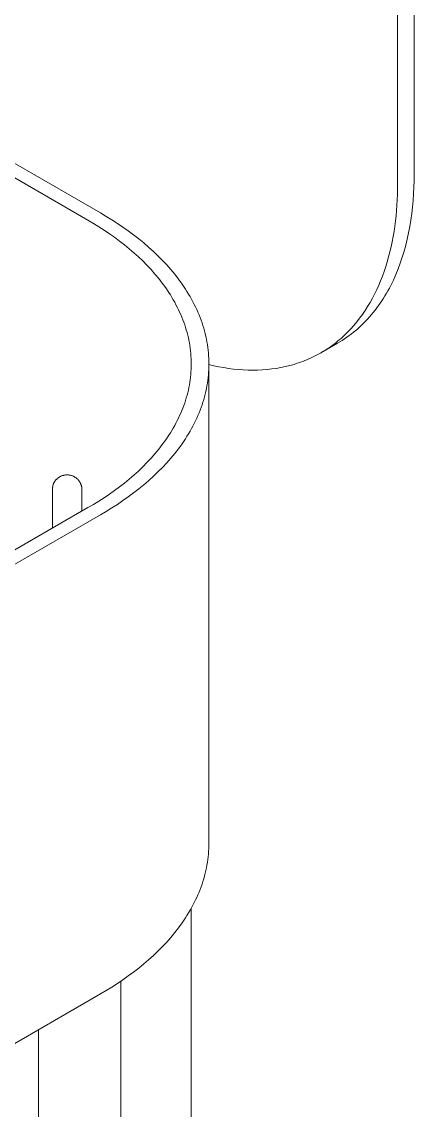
# Model space of a CAD drawing. Header units: millimetres. Extents: x 8434 to 10928, y 788 to 2545.
# Drawn here: x 10871.3 to 10928, y 2047.3 to 2204.8 of the extents above; entities that cross this region are included whole.
import ezdxf

# ---------------------------------------------------------------- set-up
doc = ezdxf.new("R2010")
doc.units = ezdxf.units.MM
doc.layers.add('ZANO_R', color=7, linetype='Continuous', lineweight=0)

msp = doc.modelspace()

# ---------------------------------------------------------------- linework, layer by layer
at = {"layer": 'ZANO_R'}
for p, q in [((10928.02, 2376.98), (10928.03, 2182.81)), ((10925.62, 2375.6), (10925.63, 2181.42)), ((10880.88, 2176.13), (10864.67, 2185.49)), ((10866.47, 2186.53), (10882.69, 2177.17)), ((10928.03, 2182.81), (10928.02, 2181.84)), ((10925.63, 2181.42), (10925.6, 2179.86)), ((10927.99, 2180.88), (10927.94, 2179.93)), ((10928.02, 2181.84), (10927.99, 2180.88)), ((10925.6, 2179.86), (10925.53, 2178.31)), ((10927.88, 2178.97), (10927.79, 2178.02)), ((10927.94, 2179.93), (10927.88, 2178.97)), ((10925.47, 2177.54), (10925.4, 2176.77)), ((10925.53, 2178.31), (10925.47, 2177.54)), ((10927.79, 2178.02), (10927.68, 2177.08)), ((10880.88, 2176.13), (10881.68, 2175.66)), ((10883.52, 2176.68), (10882.69, 2177.17)), ((10884.34, 2176.17), (10883.52, 2176.68)), ((10885.14, 2175.65), (10884.34, 2176.17)), ((10925.32, 2176.01), (10925.22, 2175.25)), ((10925.4, 2176.77), (10925.32, 2176.01)), ((10927.55, 2176.15), (10927.4, 2175.22)), ((10927.68, 2177.08), (10927.55, 2176.15)), ((10881.68, 2175.66), (10882.46, 2175.18)), ((10882.46, 2175.18), (10883.22, 2174.68)), ((10883.22, 2174.68), (10883.98, 2174.17)), ((10885.93, 2175.12), (10885.14, 2175.65)), ((10886.71, 2174.57), (10885.93, 2175.12)), ((10887.47, 2174), (10886.71, 2174.57)), ((10925.11, 2174.49), (10924.98, 2173.75)), ((10925.22, 2175.25), (10925.11, 2174.49)), ((10927.22, 2174.31), (10927.03, 2173.4)), ((10927.4, 2175.22), (10927.22, 2174.31)), ((10883.98, 2174.17), (10884.72, 2173.65)), ((10884.72, 2173.65), (10885.44, 2173.11)), ((10885.44, 2173.11), (10886.15, 2172.56)), ((10888.21, 2173.42), (10887.47, 2174)), ((10888.94, 2172.83), (10888.21, 2173.42)), ((10889.65, 2172.22), (10888.94, 2172.83)), ((10924.84, 2173.01), (10924.68, 2172.27)), ((10924.98, 2173.75), (10924.84, 2173.01)), ((10927.03, 2173.4), (10926.81, 2172.51)), ((10886.15, 2172.56), (10886.84, 2171.99)), ((10886.84, 2171.99), (10887.51, 2171.41)), ((10887.51, 2171.41), (10888.17, 2170.82)), ((10890.33, 2171.6), (10889.65, 2172.22)), ((10891, 2170.96), (10890.33, 2171.6)), ((10924.51, 2171.54), (10924.33, 2170.83)), ((10924.68, 2172.27), (10924.51, 2171.54)), ((10926.57, 2171.63), (10926.3, 2170.76)), ((10926.81, 2172.51), (10926.57, 2171.63)), ((10888.17, 2170.82), (10888.8, 2170.22)), ((10888.8, 2170.22), (10889.41, 2169.6)), ((10889.41, 2169.6), (10890, 2168.97)), ((10891.64, 2170.31), (10891, 2170.96)), ((10892.26, 2169.65), (10891.64, 2170.31)), ((10892.85, 2168.98), (10892.26, 2169.65)), ((10924.13, 2170.12), (10923.91, 2169.42)), ((10924.33, 2170.83), (10924.13, 2170.12)), ((10926.02, 2169.91), (10925.71, 2169.08)), ((10926.3, 2170.76), (10926.02, 2169.91)), ((10890, 2168.97), (10890.56, 2168.33)), ((10890.56, 2168.33), (10891.1, 2167.67)), ((10893.42, 2168.29), (10892.85, 2168.98)), ((10893.96, 2167.59), (10893.42, 2168.29)), ((10923.44, 2168.04), (10923.18, 2167.37)), ((10923.68, 2168.72), (10923.44, 2168.04)), ((10923.91, 2169.42), (10923.68, 2168.72)), ((10925.37, 2168.26), (10925.02, 2167.46)), ((10925.71, 2169.08), (10925.37, 2168.26)), ((10891.1, 2167.67), (10891.62, 2167.01)), ((10891.62, 2167.01), (10892.11, 2166.33)), ((10892.11, 2166.33), (10892.57, 2165.65)), ((10894.47, 2166.88), (10893.96, 2167.59)), ((10894.96, 2166.16), (10894.47, 2166.88)), ((10922.9, 2166.72), (10922.61, 2166.07)), ((10923.18, 2167.37), (10922.9, 2166.72)), ((10924.44, 2166.3), (10924.23, 2165.92)), ((10924.63, 2166.68), (10924.44, 2166.3)), ((10925.02, 2167.46), (10924.63, 2166.68)), ((10892.57, 2165.65), (10892.79, 2165.3)), ((10892.79, 2165.3), (10893, 2164.95)), ((10893, 2164.95), (10893.21, 2164.6)), ((10895.19, 2165.8), (10894.96, 2166.16)), ((10895.41, 2165.43), (10895.19, 2165.8)), ((10895.63, 2165.06), (10895.41, 2165.43)), ((10895.84, 2164.69), (10895.63, 2165.06)), ((10921.98, 2164.82), (10921.65, 2164.21)), ((10922.3, 2165.44), (10921.98, 2164.82)), ((10922.61, 2166.07), (10922.3, 2165.44)), ((10923.58, 2164.82), (10923.35, 2164.47)), ((10923.8, 2165.18), (10923.58, 2164.82)), ((10924.02, 2165.55), (10923.8, 2165.18)), ((10924.23, 2165.92), (10924.02, 2165.55)), ((10893.21, 2164.6), (10893.41, 2164.25)), ((10893.41, 2164.25), (10893.6, 2163.89)), ((10893.6, 2163.89), (10893.79, 2163.53)), ((10893.79, 2163.53), (10893.96, 2163.17)), ((10893.96, 2163.17), (10894.13, 2162.81)), ((10896.04, 2164.32), (10895.84, 2164.69)), ((10896.23, 2163.94), (10896.04, 2164.32)), ((10896.42, 2163.57), (10896.23, 2163.94)), ((10896.6, 2163.19), (10896.42, 2163.57)), ((10896.76, 2162.81), (10896.6, 2163.19)), ((10921.29, 2163.62), (10920.92, 2163.04)), ((10921.65, 2164.21), (10921.29, 2163.62)), ((10922.63, 2163.44), (10922.38, 2163.11)), ((10922.88, 2163.77), (10922.63, 2163.44)), ((10923.12, 2164.12), (10922.88, 2163.77)), ((10923.35, 2164.47), (10923.12, 2164.12)), ((10894.13, 2162.81), (10894.29, 2162.45)), ((10894.29, 2162.45), (10894.45, 2162.09)), ((10894.45, 2162.09), (10894.59, 2161.72)), ((10894.59, 2161.72), (10894.73, 2161.35)), ((10896.93, 2162.42), (10896.76, 2162.81)), ((10897.08, 2162.04), (10896.93, 2162.42)), ((10897.22, 2161.65), (10897.08, 2162.04)), ((10897.36, 2161.26), (10897.22, 2161.65)), ((10920.14, 2161.94), (10919.73, 2161.41)), ((10920.54, 2162.48), (10920.14, 2161.94)), ((10920.92, 2163.04), (10920.54, 2162.48)), ((10921.32, 2161.85), (10921.04, 2161.55)), ((10921.59, 2162.15), (10921.32, 2161.85)), ((10921.86, 2162.46), (10921.59, 2162.15)), ((10922.12, 2162.78), (10921.86, 2162.46)), ((10922.38, 2163.11), (10922.12, 2162.78)), ((10894.73, 2161.35), (10894.86, 2160.98)), ((10894.86, 2160.98), (10894.98, 2160.61)), ((10894.98, 2160.61), (10895.09, 2160.24)), ((10895.09, 2160.24), (10895.2, 2159.86)), ((10897.49, 2160.87), (10897.36, 2161.26)), ((10897.61, 2160.48), (10897.49, 2160.87)), ((10897.72, 2160.09), (10897.61, 2160.48)), ((10897.82, 2159.7), (10897.72, 2160.09)), ((10918.86, 2160.4), (10918.41, 2159.92)), ((10919.3, 2160.89), (10918.86, 2160.4)), ((10919.57, 2160.16), (10919.26, 2159.9)), ((10919.73, 2161.41), (10919.3, 2160.89)), ((10919.87, 2160.42), (10919.57, 2160.16)), ((10920.17, 2160.69), (10919.87, 2160.42)), ((10920.47, 2160.97), (10920.17, 2160.69)), ((10920.76, 2161.26), (10920.47, 2160.97)), ((10921.04, 2161.55), (10920.76, 2161.26)), ((10895.2, 2159.86), (10895.3, 2159.49)), ((10895.3, 2159.49), (10895.39, 2159.11)), ((10895.39, 2159.11), (10895.47, 2158.74)), ((10895.47, 2158.74), (10895.54, 2158.36)), ((10897.91, 2159.3), (10897.82, 2159.7)), ((10898, 2158.91), (10897.91, 2159.3)), ((10898.07, 2158.51), (10898, 2158.91)), ((10898.14, 2158.12), (10898.07, 2158.51)), ((10916.95, 2158.59), (10916.7, 2158.39)), ((10917.2, 2158.8), (10916.95, 2158.59)), ((10917.29, 2158.52), (10916.95, 2158.31)), ((10917.45, 2159.02), (10917.2, 2158.8)), ((10917.63, 2158.73), (10917.29, 2158.52)), ((10917.7, 2159.24), (10917.45, 2159.02)), ((10917.97, 2158.95), (10917.63, 2158.73)), ((10917.94, 2159.46), (10917.7, 2159.24)), ((10918.41, 2159.92), (10917.94, 2159.46)), ((10918.3, 2159.18), (10917.97, 2158.95)), ((10918.62, 2159.41), (10918.3, 2159.18)), ((10918.94, 2159.65), (10918.62, 2159.41)), ((10919.26, 2159.9), (10918.94, 2159.65)), ((10895.54, 2158.36), (10895.6, 2157.98)), ((10895.6, 2157.98), (10895.66, 2157.6)), ((10895.66, 2157.6), (10895.7, 2157.22)), ((10895.7, 2157.22), (10895.74, 2156.84)), ((10895.74, 2156.84), (10895.77, 2156.46)), ((10898.2, 2157.72), (10898.14, 2158.12)), ((10898.25, 2157.32), (10898.2, 2157.72)), ((10898.29, 2156.92), (10898.25, 2157.32)), ((10898.32, 2156.52), (10898.29, 2156.92)), ((10914.56, 2156.93), (10914.27, 2156.77)), ((10914.55, 2156.93), (10916.95, 2158.31)), ((10914.83, 2157.1), (10914.56, 2156.93)), ((10915.11, 2157.27), (10914.83, 2157.1)), ((10915.38, 2157.44), (10915.11, 2157.27)), ((10915.65, 2157.62), (10915.38, 2157.44)), ((10915.92, 2157.81), (10915.65, 2157.62)), ((10916.18, 2158), (10915.92, 2157.81)), ((10916.44, 2158.19), (10916.18, 2158)), ((10916.7, 2158.39), (10916.44, 2158.19)), ((10895.77, 2156.46), (10895.79, 2156.08)), ((10895.79, 2156.08), (10895.81, 2155.7)), ((10895.81, 2155.7), (10895.81, 2155.32)), ((10895.81, 2155.32), (10895.81, 2154.94)), ((10898.34, 2156.12), (10898.32, 2156.52)), ((10898.35, 2155.72), (10898.34, 2156.12)), ((10898.36, 2155.32), (10898.35, 2155.72)), ((10898.35, 2154.92), (10898.36, 2155.32)), ((10910.99, 2155.36), (10910.68, 2155.26)), ((10911.31, 2155.46), (10910.99, 2155.36)), ((10911.61, 2155.57), (10911.31, 2155.46)), ((10911.92, 2155.68), (10911.61, 2155.57)), ((10912.22, 2155.8), (10911.92, 2155.68)), ((10912.52, 2155.92), (10912.22, 2155.8)), ((10912.82, 2156.05), (10912.52, 2155.92)), ((10913.12, 2156.19), (10912.82, 2156.05)), ((10913.41, 2156.33), (10913.12, 2156.19)), ((10913.7, 2156.47), (10913.41, 2156.33)), ((10913.99, 2156.62), (10913.7, 2156.47)), ((10914.27, 2156.77), (10913.99, 2156.62)), ((10895.74, 2153.8), (10895.7, 2153.42)), ((10895.77, 2154.18), (10895.74, 2153.8)), ((10895.79, 2154.56), (10895.77, 2154.18)), ((10895.81, 2154.94), (10895.79, 2154.56)), ((10898.25, 2153.32), (10898.29, 2153.72)), ((10898.29, 2153.72), (10898.32, 2154.12)), ((10898.32, 2154.12), (10898.34, 2154.52)), ((10898.34, 2154.52), (10898.35, 2154.92)), ((10899.07, 2155.05), (10898.36, 2155.22)), ((10898.36, 2155.22), (10898.36, 2085.97)), ((10899.79, 2154.91), (10899.07, 2155.05)), ((10900.5, 2154.78), (10899.79, 2154.91)), ((10901.21, 2154.67), (10900.5, 2154.78)), ((10901.92, 2154.58), (10901.21, 2154.67)), ((10902.62, 2154.51), (10901.92, 2154.58)), ((10903.32, 2154.46), (10902.62, 2154.51)), ((10904.02, 2154.43), (10903.32, 2154.46)), ((10904.71, 2154.42), (10904.02, 2154.43)), ((10905.4, 2154.43), (10904.71, 2154.42)), ((10906.09, 2154.46), (10905.4, 2154.43)), ((10906.76, 2154.51), (10906.09, 2154.46)), ((10907.43, 2154.59), (10906.76, 2154.51)), ((10908.1, 2154.68), (10907.43, 2154.59)), ((10908.76, 2154.79), (10908.1, 2154.68)), ((10909.41, 2154.93), (10908.76, 2154.79)), ((10910.05, 2155.09), (10909.41, 2154.93)), ((10910.68, 2155.26), (10910.05, 2155.09)), ((10895.54, 2152.28), (10895.47, 2151.91)), ((10895.6, 2152.66), (10895.54, 2152.28)), ((10895.66, 2153.04), (10895.6, 2152.66)), ((10895.7, 2153.42), (10895.66, 2153.04)), ((10898, 2151.74), (10898.07, 2152.13)), ((10898.07, 2152.13), (10898.14, 2152.53)), ((10898.14, 2152.53), (10898.2, 2152.93)), ((10898.2, 2152.93), (10898.25, 2153.32)), ((10895.2, 2150.78), (10895.09, 2150.41)), ((10895.3, 2151.15), (10895.2, 2150.78)), ((10895.39, 2151.53), (10895.3, 2151.15)), ((10895.47, 2151.91), (10895.39, 2151.53)), ((10897.61, 2150.16), (10897.72, 2150.55)), ((10897.72, 2150.55), (10897.82, 2150.95)), ((10897.82, 2150.95), (10897.91, 2151.34)), ((10897.91, 2151.34), (10898, 2151.74)), ((10894.73, 2149.29), (10894.59, 2148.92)), ((10894.86, 2149.66), (10894.73, 2149.29)), ((10894.98, 2150.03), (10894.86, 2149.66)), ((10895.09, 2150.41), (10894.98, 2150.03)), ((10897.08, 2148.61), (10897.22, 2148.99)), ((10897.22, 2148.99), (10897.36, 2149.38)), ((10897.36, 2149.38), (10897.49, 2149.77)), ((10897.49, 2149.77), (10897.61, 2150.16)), ((10893.96, 2147.47), (10893.79, 2147.11)), ((10894.13, 2147.83), (10893.96, 2147.47)), ((10894.29, 2148.19), (10894.13, 2147.83)), ((10894.45, 2148.56), (10894.29, 2148.19)), ((10894.59, 2148.92), (10894.45, 2148.56)), ((10896.42, 2147.08), (10896.6, 2147.46)), ((10896.6, 2147.46), (10896.76, 2147.84)), ((10896.76, 2147.84), (10896.93, 2148.22)), ((10896.93, 2148.22), (10897.08, 2148.61)), ((10893.21, 2146.04), (10893, 2145.69)), ((10893.41, 2146.4), (10893.21, 2146.04)), ((10893.6, 2146.75), (10893.41, 2146.4)), ((10893.79, 2147.11), (10893.6, 2146.75)), ((10895.63, 2145.58), (10895.84, 2145.95)), ((10895.84, 2145.95), (10896.04, 2146.32)), ((10896.04, 2146.32), (10896.23, 2146.7)), ((10896.23, 2146.7), (10896.42, 2147.08)), ((10892.11, 2144.31), (10891.62, 2143.64)), ((10892.57, 2145), (10892.11, 2144.31)), ((10892.79, 2145.34), (10892.57, 2145)), ((10893, 2145.69), (10892.79, 2145.34)), ((10894.47, 2143.76), (10894.96, 2144.48)), ((10894.96, 2144.48), (10895.19, 2144.84)), ((10895.19, 2144.84), (10895.41, 2145.21)), ((10895.41, 2145.21), (10895.63, 2145.58)), ((10891.1, 2142.97), (10890.56, 2142.32)), ((10891.62, 2143.64), (10891.1, 2142.97)), ((10893.42, 2142.35), (10893.96, 2143.05)), ((10893.96, 2143.05), (10894.47, 2143.76)), ((10890, 2141.68), (10889.41, 2141.04)), ((10890.56, 2142.32), (10890, 2141.68)), ((10892.26, 2140.99), (10892.85, 2141.67)), ((10892.85, 2141.67), (10893.42, 2142.35)), ((10888.17, 2139.82), (10887.51, 2139.23)), ((10888.8, 2140.43), (10888.17, 2139.82)), ((10889.41, 2141.04), (10888.8, 2140.43)), ((10890.33, 2139.05), (10891, 2139.68)), ((10891, 2139.68), (10891.64, 2140.33)), ((10891.64, 2140.33), (10892.26, 2140.99)), ((10875.87, 2137.92), (10875.89, 2137.98)), ((10875.89, 2137.98), (10875.92, 2138.04)), ((10875.92, 2138.04), (10875.94, 2138.09)), ((10875.94, 2138.09), (10875.97, 2138.15)), ((10875.97, 2138.15), (10876, 2138.21)), ((10876, 2138.21), (10876.03, 2138.26)), ((10876.03, 2138.26), (10876.07, 2138.32)), ((10876.07, 2138.32), (10876.1, 2138.37)), ((10876.1, 2138.37), (10876.14, 2138.42)), ((10876.14, 2138.42), (10876.18, 2138.47)), ((10876.18, 2138.47), (10876.22, 2138.52)), ((10876.22, 2138.52), (10876.27, 2138.57)), ((10876.27, 2138.57), (10876.31, 2138.61)), ((10876.31, 2138.61), (10876.36, 2138.66)), ((10876.36, 2138.66), (10876.41, 2138.71)), ((10876.41, 2138.71), (10876.47, 2138.76)), ((10876.47, 2138.76), (10876.53, 2138.8)), ((10876.53, 2138.8), (10876.59, 2138.85)), ((10876.59, 2138.85), (10876.65, 2138.89)), ((10876.65, 2138.89), (10876.71, 2138.93)), ((10876.71, 2138.93), (10876.77, 2138.97)), ((10876.77, 2138.97), (10876.84, 2139.01)), ((10876.84, 2139.01), (10876.91, 2139.04)), ((10876.91, 2139.04), (10876.97, 2139.07)), ((10876.97, 2139.07), (10877.04, 2139.1)), ((10877.04, 2139.1), (10877.11, 2139.13)), ((10877.11, 2139.13), (10877.18, 2139.15)), ((10877.18, 2139.15), (10877.25, 2139.18)), ((10877.25, 2139.18), (10877.33, 2139.19)), ((10877.33, 2139.19), (10877.4, 2139.21)), ((10877.4, 2139.21), (10877.47, 2139.23)), ((10877.47, 2139.23), (10877.55, 2139.24)), ((10877.55, 2139.24), (10877.62, 2139.25)), ((10877.62, 2139.25), (10877.69, 2139.25)), ((10877.69, 2139.25), (10877.77, 2139.26)), ((10877.77, 2139.26), (10877.84, 2139.26)), ((10877.84, 2139.26), (10877.92, 2139.26)), ((10877.92, 2139.26), (10877.99, 2139.26)), ((10877.99, 2139.26), (10878.07, 2139.25)), ((10878.07, 2139.25), (10878.14, 2139.24)), ((10878.14, 2139.24), (10878.22, 2139.23)), ((10878.22, 2139.23), (10878.29, 2139.22)), ((10878.29, 2139.22), (10878.36, 2139.2)), ((10878.36, 2139.2), (10878.43, 2139.18)), ((10878.43, 2139.18), (10878.51, 2139.16)), ((10878.51, 2139.16), (10878.58, 2139.14)), ((10878.58, 2139.14), (10878.65, 2139.11)), ((10878.65, 2139.11), (10878.72, 2139.08)), ((10878.72, 2139.08), (10878.78, 2139.05)), ((10878.78, 2139.05), (10878.85, 2139.02)), ((10878.85, 2139.02), (10878.92, 2138.98)), ((10878.92, 2138.98), (10878.98, 2138.94)), ((10878.98, 2138.94), (10879.04, 2138.9)), ((10879.04, 2138.9), (10879.1, 2138.86)), ((10879.1, 2138.86), (10879.16, 2138.82)), ((10879.16, 2138.82), (10879.22, 2138.77)), ((10879.22, 2138.77), (10879.28, 2138.72)), ((10879.28, 2138.72), (10879.34, 2138.67)), ((10879.34, 2138.67), (10879.39, 2138.62)), ((10879.39, 2138.62), (10879.44, 2138.57)), ((10879.44, 2138.57), (10879.49, 2138.51)), ((10879.49, 2138.51), (10879.54, 2138.45)), ((10879.54, 2138.45), (10879.58, 2138.39)), ((10879.58, 2138.39), (10879.63, 2138.33)), ((10879.63, 2138.33), (10879.67, 2138.27)), ((10879.67, 2138.27), (10879.71, 2138.21)), ((10879.71, 2138.21), (10879.75, 2138.14)), ((10879.75, 2138.14), (10879.78, 2138.08)), ((10879.78, 2138.08), (10879.81, 2138.01)), ((10879.81, 2138.01), (10879.84, 2137.94)), ((10879.84, 2137.94), (10879.87, 2137.87)), ((10886.15, 2138.08), (10885.44, 2137.53)), ((10886.84, 2138.65), (10886.15, 2138.08)), ((10887.51, 2139.23), (10886.84, 2138.65)), ((10888.94, 2137.82), (10889.65, 2138.42)), ((10889.65, 2138.42), (10890.33, 2139.05)), ((10875.76, 2137.42), (10875.77, 2137.48)), ((10875.76, 2137.36), (10875.76, 2137.42)), ((10875.76, 2137.29), (10875.76, 2137.36)), ((10875.76, 2131.56), (10875.76, 2137.29)), ((10875.77, 2137.48), (10875.78, 2137.55)), ((10875.78, 2137.55), (10875.79, 2137.61)), ((10875.79, 2137.61), (10875.8, 2137.67)), ((10875.8, 2137.67), (10875.81, 2137.73)), ((10875.81, 2137.73), (10875.83, 2137.8)), ((10875.83, 2137.8), (10875.85, 2137.86)), ((10875.85, 2137.86), (10875.87, 2137.92)), ((10879.87, 2137.87), (10879.9, 2137.8)), ((10879.9, 2137.8), (10879.92, 2137.73)), ((10879.92, 2137.73), (10879.94, 2137.66)), ((10879.94, 2137.66), (10879.96, 2137.59)), ((10879.96, 2137.59), (10879.97, 2137.51)), ((10879.97, 2137.51), (10879.99, 2137.44)), ((10879.99, 2137.44), (10880, 2137.37)), ((10880, 2137.37), (10880.01, 2137.29)), ((10880.01, 2137.29), (10880.01, 2134.01)), ((10883.98, 2136.47), (10883.22, 2135.96)), ((10884.72, 2136.99), (10883.98, 2136.47)), ((10885.44, 2137.53), (10884.72, 2136.99)), ((10886.71, 2136.08), (10887.47, 2136.64)), ((10887.47, 2136.64), (10888.21, 2137.22)), ((10888.21, 2137.22), (10888.94, 2137.82)), ((10881.68, 2134.98), (10880.88, 2134.52)), ((10882.46, 2135.47), (10881.68, 2134.98)), ((10883.22, 2135.96), (10882.46, 2135.47)), ((10884.34, 2134.47), (10885.14, 2134.99)), ((10885.14, 2134.99), (10885.93, 2135.53)), ((10885.93, 2135.53), (10886.71, 2136.08)), ((10712.72, 2037.43), (10880.88, 2134.52)), ((10882.69, 2133.48), (10714.52, 2036.39)), ((10882.69, 2133.48), (10883.52, 2133.97)), ((10883.52, 2133.97), (10884.34, 2134.47)), ((10898.35, 2085.57), (10898.36, 2085.97)), ((10898.25, 2083.98), (10898.29, 2084.37)), ((10898.29, 2084.37), (10898.32, 2084.77)), ((10898.32, 2084.77), (10898.34, 2085.17)), ((10898.34, 2085.17), (10898.35, 2085.57)), ((10898.07, 2082.78), (10898.14, 2083.18)), ((10898.14, 2083.18), (10898.2, 2083.58)), ((10898.2, 2083.58), (10898.25, 2083.98)), ((10897.72, 2081.2), (10897.82, 2081.6)), ((10897.82, 2081.6), (10897.91, 2081.99)), ((10897.91, 2081.99), (10898, 2082.39)), ((10898, 2082.39), (10898.07, 2082.78)), ((10897.22, 2079.64), (10897.36, 2080.03)), ((10897.36, 2080.03), (10897.49, 2080.42)), ((10897.49, 2080.42), (10897.61, 2080.81)), ((10897.61, 2080.81), (10897.72, 2081.2)), ((10896.42, 2077.73), (10896.6, 2078.11)), ((10896.6, 2078.11), (10896.76, 2078.49)), ((10896.76, 2078.49), (10896.93, 2078.87)), ((10896.93, 2078.87), (10897.08, 2079.26)), ((10897.08, 2079.26), (10897.22, 2079.64)), ((10895.63, 2076.23), (10895.84, 2076.6)), ((10895.81, 2076.55), (10895.81, 1630.35)), ((10895.84, 2076.6), (10896.04, 2076.97)), ((10896.04, 2076.97), (10896.23, 2077.35)), ((10896.23, 2077.35), (10896.42, 2077.73)), ((10894.47, 2074.41), (10894.96, 2075.13)), ((10894.96, 2075.13), (10895.19, 2075.5)), ((10895.19, 2075.5), (10895.41, 2075.86)), ((10895.41, 2075.86), (10895.63, 2076.23)), ((10893.42, 2073), (10893.96, 2073.7)), ((10893.96, 2073.7), (10894.47, 2074.41)), ((10892.26, 2071.64), (10892.85, 2072.32)), ((10892.85, 2072.32), (10893.42, 2073)), ((10890.33, 2069.7), (10891, 2070.33)), ((10891, 2070.33), (10891.64, 2070.98)), ((10891.64, 2070.98), (10892.26, 2071.64)), ((10888.94, 2068.47), (10889.65, 2069.08)), ((10889.65, 2069.08), (10890.33, 2069.7)), ((10886.71, 2066.73), (10887.47, 2067.29)), ((10887.47, 2067.29), (10888.21, 2067.87)), ((10888.21, 2067.87), (10888.94, 2068.47)), ((10884.34, 2065.12), (10885.14, 2065.64)), ((10885.14, 2065.64), (10885.93, 2066.18)), ((10885.65, 2065.98), (10885.65, 1613.9)), ((10885.93, 2066.18), (10886.71, 2066.73)), ((10714.52, 1967.04), (10882.69, 2064.13)), ((10882.69, 2064.13), (10883.52, 2064.62)), ((10883.52, 2064.62), (10884.34, 2065.12)), ((10873.75, 1621.99), (10873.75, 2058.97))]:
    msp.add_line(p, q, dxfattribs=at)

doc.saveas('drawing.dxf')
